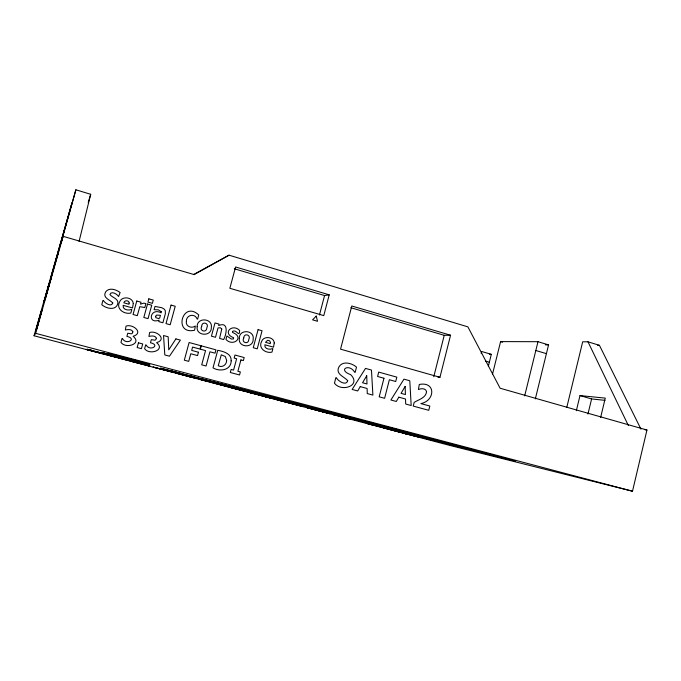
<?xml version="1.0" encoding="UTF-8"?>
<svg xmlns="http://www.w3.org/2000/svg" width="681" height="681" viewBox="0 0 681 681"><rect width="100%" height="100%" fill="white"/><g stroke="black" fill="none" stroke-linecap="round" stroke-linejoin="round"><path stroke-width="1.02" d="M40.026 316.418L41.456 311.549L40.937 313.064M44.256 301.096L46.265 294.567M47.789 289.246L49.492 283.339L48.7 286.165M51.977 274.154L50.385 279.167L71.99 202.853L34.05 335.767L449.383 445.323L632.504 491.222L646.95 430.034L500.109 388.23L467.881 326.854L229.029 255.188L193.395 274.622M587.967 414.039L591.602 398.947L604.975 400.343M600.633 417.479L605.273 398.121L579.999 395.584L576.339 410.728M566.839 407.187L582.681 341.802L587.992 341.819L599.425 345.318L640.966 429.158M45.04 298.278L44.827 299.027L49.083 284.122L44.154 301.521L44.299 301.045M524.676 395.865L537.99 341.692L548.554 344.884L535.334 398.896M79.064 241.474L90.701 194.298L75.88 189.778L51.356 276.392L58.123 253.187L55.944 260.176M481.203 353.482L481.697 351.507L491.316 354.333L488.328 366.318M492.448 374.405L500.595 341.607L537.99 341.692M40.145 315.822L40.562 314.443L39.89 316.988M48.164 287.595L48.496 286.42M433.763 376.738L444.233 335.316L450.558 335.231L439.952 377.291L437.883 377.104M40.205 315.482L40.366 315.031L39.83 316.844M37.234 326.761L37.557 325.143L37.114 326.871L37.489 325.867M48.104 288.037L47.917 288.693M37.583 324.939L37.293 325.876M48.657 285.952L48.487 286.531M50.3 280.776L49.619 283.211M329.212 294.83L323.773 315.618L229.855 288.284L235.592 266.995L329.212 294.83L324.565 295.545L234.349 268.774M46.512 293.332L45.721 296.014M319.466 314.988L324.565 295.545M48.462 286.99L48.572 286.565L48.096 288.463M38.519 321.568L38.638 321.27M40.298 315.49L40.443 315.014L40.119 316.197M46.963 292.455L45.806 296.397L46.308 294.916M47.415 290.217L47.593 289.655L47.057 291.315M36.672 328.148L36.399 329.17L36.527 328.625M48.989 284.615L49.151 283.943M39.796 317.176L39.123 319.695M45.755 296.703L45.159 298.636L46.606 293.724M39.123 319.551L38.851 320.547M36.365 329.8L36.187 330.447L37.336 326.318M39.617 317.814L38.298 322.377M36.314 329.536L35.94 330.898L36.587 328.821M46.053 295.809L45.457 297.725M50.896 278.563L51.143 277.644L49.628 282.938M37.268 326.165L36.902 327.501L37.191 326.505M38.468 321.951L37.659 324.863M38.902 320.479L41.941 310.119L40.256 316.095M41.107 312.834L41.396 311.651L36.093 330.455L36.834 327.246M48.794 285.645L48.913 285.194M47.032 292.089L46.41 294.345L46.555 293.869M48.01 288.676L47.236 291.468M48.572 286.761L49.211 284.249M49.083 284.896L49.33 284.028M37.71 324.258L37.046 326.514L37.276 325.697M36.578 328.131L36.187 329.561M44.563 299.912L43.942 302.143L44.92 298.993M45.304 297.571L45.857 295.971M46.802 292.328L47.032 291.528M47.772 288.787L47.959 288.114M46.18 295.009L46.061 295.46L46.742 293.205M48.155 288.14L47.721 289.425M49.628 283.041L50.139 281.193L49.781 282.436M75.88 189.778L61.086 242.853L63.095 236.324L194.179 274.588L229.029 255.188M38.672 320.87L37.804 323.994M39.558 318.095L39.651 317.414M40.732 313.788L41.515 311.081L41.149 312.332M46.334 293.962L47.593 289.655M37.446 325.978L37.889 324.411M38.434 322.156L38.706 321.066M39.745 317.635L40.068 316.478M47.244 290.83L47.542 289.689M48.547 286.258L47.883 288.608L48.351 286.803M48.785 285.33L49.645 282.368L49.245 283.747M50.164 281.313L51.364 277.022L45.023 298.985M88.224 202.461L90.701 194.298M48.002 288.965L48.76 286.301M34.05 335.767L35.642 333.341L63.095 236.324M36.646 327.97L37.889 323.926M39.932 316.708L39.336 318.665M44.469 300.338L45.823 295.775M38.349 322.556L36.238 329.902M47.364 290.642L48.811 285.68M36.995 327.638L37.949 324.241M40.46 315.337L40.903 313.796L40.681 314.426M46.742 293.392L48.164 288.361M45.295 297.503L45.014 298.482M36.433 328.71L36.851 327.51M37.506 325.16L37.225 326.037M40.128 316.103L40.392 315.048M48.189 287.484L49.083 284.735M36.655 328.855L36.978 327.433M47.364 291.162L46.785 293.153M48.087 287.646L48.223 287.161M48.964 285.092L49.126 284.53M39.175 319.389L39.336 318.836M41.09 312.673L41.252 312.136M45.193 298.355L44.818 299.64M41.158 312.128L40.92 312.928L41.26 311.889M48.436 286.599L48.691 285.722M50.173 280.606L44.359 300.866L44.75 299.717M36.451 328.88L36.246 329.468L40.971 312.681M41.592 311.166L36.246 330.157M545.379 344.858L548.554 344.884M597.62 345.301L599.425 345.318M489.435 354.282L491.316 354.333M120.137 357.389L125.125 358.742L118.596 357.304M272.664 398.513L270.749 397.993M644.958 429.745L646.95 430.034M112.391 354.648L113.48 354.929M107.326 353.762L108.807 354.129M137.332 361.398L137.758 361.483L110.56 354.324L111.361 354.46M112.995 354.75L139.775 361.875L138.558 361.509M114.663 355.039L144.193 362.743L115.429 355.176M110.101 354.265L135.579 361.092L132.591 360.402M468.809 449.145L469.337 449.383L468.341 449.205M123.814 358.019L131.305 359.891M121.141 358.461L118.86 358.01L127.006 360.053M127.466 360.155L127.943 360.249L120.631 358.368M133.944 360.743L106.457 353.609L131.722 360.3L131.237 360.189M441.109 442.097L442.624 442.471L440.343 441.841M126.692 359.04L122.784 358.044M129.841 359.747L130.326 359.857L128.36 359.33M124.632 358.674L123.584 358.444M104.244 353.354L103.189 353.047L109.794 354.92M252.106 393.065L248.403 392.188L260.38 395.201L229.131 387.106L245.151 391.294M112.978 355.499L104.15 353.201L109.547 354.588M263.879 396.163L262.798 395.908L269.301 397.653M110.969 354.409L112.237 354.741M104.321 353.626L103.24 353.354L105.717 354.026M269.616 397.789L270.102 397.9L265.156 396.58L267.48 397.202M271.762 398.3L269.123 397.636M444.829 443.28L434.231 440.607M123.159 358.291L124.155 358.589M110.577 355.473L119.575 357.661L117.702 357.15M334.243 414.806L332.932 414.491L349.898 418.943M339.53 416.108L338.27 415.793L343.335 417.13L339.249 416.134M122.759 358.334L119.873 357.712M131.91 360.836L134.506 361.517M345.029 417.657L351.583 419.266L341.802 416.704M107.3 354.12L106.849 354.009L109.82 354.724M385.948 428.434L383.675 427.872L391.447 429.89L389.14 429.319M406.974 433.908L405.433 433.525L406.566 433.823M340.177 415.495L336.635 414.627L349.336 417.921M343.428 416.227L347.25 417.172L301.181 404.863M432.835 439.9L425.872 438.121M456.125 446.081L462.586 447.638L461.395 447.221A95.987 0.553 14.7 0 0 455.7 445.612L440.965 441.603M416.815 436.504L418.619 436.955L398.07 431.609L403.373 433.005M139.562 362.411L141.92 363.024L106.449 353.66L107.998 354.077M363.441 421.641L364.139 421.811L363.305 421.59M432.733 439.9L429.651 439.126M460.228 447.187L473.346 450.303M230.561 386.416L231.225 386.578M232.272 386.868L235.107 387.583L233.634 387.2M318.844 410.72L323.773 412.073M446.932 443.68L453.027 445.195L437.968 441.211M451.792 444.982L466.936 448.779L457.155 445.944L458.117 446.2M139.639 361.747L141.963 362.326L138.005 361.228L139.588 361.637M93.246 350.834L90.403 350.119L93.237 350.885M102.925 353.175L101.282 352.707L107.921 354.563M123.235 358.359L125.091 358.989L112.688 355.38M123.738 358.657L122.359 358.129M229.259 386.084L226.543 385.386M231.506 386.672L225.139 385.02M233.089 387.055L220.057 383.641L282.326 399.628M233.881 387.327L250.719 391.694M363.033 421.539L358.036 420.228M418.585 436.206L417.121 435.763L440.139 441.85L427.404 438.36M446.361 443.595L490.729 454.806L489.605 454.516M115.115 356.027L105.478 353.448L112.501 355.439M103.12 353.286L99.886 352.469L100.609 352.707M106.611 354.094L104.712 353.618L112.118 355.525M123.193 358.308L127.304 359.415L124.836 358.793M118.264 357.499L120.775 358.129L115.395 356.631M123.312 358.546L121.865 358.172M232.408 386.834L269.455 396.521M113.523 356.24L118.102 357.363L116.042 356.801M233.328 387.183L220.755 383.871M241.397 389.234L255.281 392.826M324.939 410.873L323.398 410.473M347.787 417.547L347.191 417.393L360.479 420.849M497.556 456.534L515.185 461.097L487.06 453.614M499.837 457.121L504.647 458.33L496.696 456.193M420.517 436.972L423.267 437.679M433.499 440.326L429.243 439.228M439.849 441.918L450.941 444.821M426.425 438.496L433.542 440.386L432.903 440.215M447.843 444.055L459.615 447.077M126.623 358.632L130.573 359.645L126.853 358.632M131.986 360.189L133.723 360.666M110.084 355.116L101.001 352.698L103.359 353.328M103.997 353.396L108.858 354.665M181.495 373.554L170.08 370.677L177.826 372.865M119.235 357.636L121.439 358.249L119.55 357.729M322.964 410.447L319.576 409.604M370.021 422.535L352.903 418.125L378.295 425.208M222.619 384.459L204.887 379.947M377.512 425.089L376.278 424.765M416.874 435.644L408.566 433.516L421.488 436.998M478.3 451.588L486.166 453.657M420.305 436.581L413.401 434.793L417.725 435.976M433.125 440.003L433.601 440.13M485.519 453.427L494.764 455.887M423.369 437.653L428.783 439.117M440.215 441.901L446.779 443.578L442.335 442.344M494.9 455.853L498.654 456.891M427.668 438.845L425.523 438.3L426.204 438.487M428.136 438.896L440.905 442.216M445.978 443.433L435.678 440.76M431.745 439.926L432.214 440.045M432.648 440.198L436.044 440.982M438.956 441.731L445.272 443.365M405.144 433.508L407.366 434.069L404.216 433.269M128.522 358.998L132.42 359.994L127.041 358.546M132.157 359.755L136.634 360.811L130.471 359.253M137.187 361.356L130.692 359.849M121.397 357.508L114.544 355.542L120.103 357.04M104.167 353.337L102.942 353.039L126.087 359.151L122.818 358.3M124.3 358.657L130.505 360.045L122.231 357.542M122.861 358.189L128.93 359.747L120.656 357.508M101.878 352.894L101.452 352.784L134.506 361.517M108.228 354.699L101.35 353.005L105.112 354.026M113.327 355.754L117.26 356.759L114.51 356.01M123.116 358.351L123.729 358.504M194.545 376.959L160.444 368.14L202.742 379.436M218.644 383.326L213.23 381.854L226.186 385.301M105.24 353.831L106.279 354.086L104.627 353.686M103.469 353.533L98.158 352.171L100.626 352.843M190.893 376.338L178.269 373.06M201.057 378.951L251.11 392.103M390.988 428.562L428.426 438.172M353.728 419.062L368.319 422.91L353.192 419.181L360.743 421.284M470.213 449.477L430.239 438.717M427.557 438.47L418.423 436.061M477.338 451.333L464.238 447.817M432.852 439.986L436.623 440.965M185.521 375.512L182.099 374.661L196.409 378.406L175.8 372.992L190.127 376.746L187.045 375.912M390.664 429.149L395.729 430.469M263.751 396.172L259.052 394.971L265.709 396.759M392.35 429.609L420.007 436.836M425.097 438.155L406.021 433.21M429.464 439.339L430.656 439.645M132.386 359.721L135.23 360.538L131.578 359.551M142.678 362.377L142.184 362.249L143.555 362.641L140.601 362.062L149.829 364.497L143.291 362.752M131.152 359.491L139.077 361.756L138.158 361.483M129.901 359.168L132.046 359.951M127.543 359.032L130.173 359.457M386.936 426.885L396.81 429.566L371.077 423.386L375.333 424.518M114.085 355.686L108.986 354.375L109.93 354.639M118.996 356.657L107.93 353.797L114.476 355.576M125.874 358.461L128.122 359.057M327.987 411.605L188.884 375.435M334.439 413.265L392.409 428.366M422.024 436.359L393.959 428.715M257.341 393.303L284.896 400.564M326.054 411.162L335.222 413.588L311.915 407.502L316.248 408.711M107.658 354.188L111.727 355.431M110.892 354.937L115.31 356.112M114.544 355.805L115.634 356.095M118.528 357.065L124.538 358.521M222.244 384.263L223.708 384.646M414.865 434.521L409.826 433.21L412.524 433.933M119.115 357.082L122.469 358.18M200.869 378.61L222.364 384.305M396.648 430.06L326.591 411.196M411.001 433.916L411.63 434.078L409.383 433.482L421.037 436.538L401.262 431.277M102.218 353.013L102.644 353.124M116.681 356.801L123.295 358.649L120.92 357.993M117.447 356.75L120.75 357.678M224.177 384.859L235.932 387.991M377.853 425.174L394.461 429.549M115.957 356.75L121.908 358.334L99.809 352.503L106.534 354.401M119.958 357.516L122.112 358.138L121.499 358.002M192.834 376.84L199.014 378.466M431.286 439.415L402.062 431.814L427.719 438.624M435.951 440.718L437.917 441.237L431.371 439.475M104.491 353.797L106.755 354.392M114.442 356.35L116.238 356.682M420.16 436.495L424.169 437.56M434.921 440.471L430.92 439.509M377.861 425.812L392.562 429.668M428.945 439.185L432.299 440.062M140.976 363.765L129.892 360.921L144.559 364.675M389.634 428.928L393.201 429.856M429.396 439.356L418.108 436.291A179.205 1.158 14.7 0 1 401.169 431.882M398.572 431.745L400.828 432.333M402.684 432.895L413.69 435.729L410.507 434.87M35.642 333.341L632.504 491.222M457.147 445.68L473.159 449.877M485.842 453.291L475.585 450.575M418.849 435.568L460.015 446.395M281.985 399.756L373.724 424.697M119.294 356.861L122.163 357.619M396.129 429.983L411.137 433.95M432.605 439.73L437.534 441.067M242.989 389.694L291.221 402.692L277.473 399.075A88.479 0.562 14.7 0 1 263.317 395.338M110.935 355.048L112.68 355.508M114.604 356.01L121.78 357.712M124.368 358.708L125.721 358.964L125.1 358.913M253.664 392.818L305.837 406.548L258.491 393.788M423.216 437.483L429.294 439.083M360.624 421.241L359.926 421.062M365.356 422.526L378.389 425.931M92.199 350.553L87.091 349.242L97.383 351.992M375.878 425.31L380.951 426.646M94.582 351.26L119.805 357.917L119.166 357.738M107.964 354.988L115.923 357.082L86.189 349.396L102.559 353.677M118.034 357.44L118.886 357.661M168.054 370.873L153.08 367.042L173.425 372.328L169.475 371.256M212.131 382.509L230.093 387.251L198.997 379.045L207.688 381.445M266.85 396.946L273.132 398.598M289.042 402.803L277.337 399.824L302.704 406.404L291.017 403.433M384.459 427.94L390.451 429.524L367.689 423.659L373.767 425.259M398.096 431.677L393.533 430.469L401.16 432.461M268.774 397.474L278.784 400.122L274.988 399.092M496.245 456.006L464.212 447.553M129.126 358.793L130.071 359.049M415.606 434.75L421.616 436.351M129.075 358.887L131.586 359.449M437.619 441.05L442.275 442.292M117.907 356.495L115.37 355.814M258.916 394.18L247.816 391.269M360.062 421.071L365.578 422.535M109.675 354.792L105.93 353.95M110.799 355.005L106.806 354.333M111.59 355.107L110.033 354.69M114.033 356.154L117.021 356.827M110.756 355.456L120.452 357.687M113.438 356.154L117.098 356.989M115.966 356.665L118.06 357.108M92.744 350.698L93.85 351.064M114.263 356.376L115.813 356.784M146.006 365.059L150.135 366.182L142.576 364.182M473.04 449.894L473.721 450.073M423.684 436.964L441.194 441.586M319.117 409.485L316.597 408.804M123.159 358.087L126.615 359.015M247.875 391.243L237.448 388.4M109.215 354.58L107.649 354.163L108.092 354.256M116.119 356.418L117.719 356.853M117.83 356.98L119.728 357.491M105.478 353.873L106.9 354.341M108.977 354.605L108.466 354.469M111.837 354.869L109.675 354.29M119.209 357.253L119.762 357.397M458.628 446.344L460.407 446.83A77.319 0.443 14.7 0 1 462.203 447.323L463.863 447.775M128.283 359.432L129.322 359.713M439.952 377.291L340.551 349.174L351.788 305.99L450.558 335.231M579.999 395.584L591.602 398.947M485.51 361.066L489.358 362.19M350.868 307.727L444.233 335.316M535.828 350.494L546.409 353.652M500.595 341.607L502.578 342.194M587.992 341.819L628.384 425.582M418.594 436.444A183.512 1.183 14.7 0 1 402.377 432.222M121.354 357.27A158.06 1.183 14.8 0 1 117.66 356.299M186.356 321.415C185.419 326.412 191.727 328.846 195.319 326.003L194.596 330.251C172.872 335.086 182.525 299.751 198.741 314.962L197.609 319.151L197.158 319.023C194.775 312.826 186.041 314.92 186.356 321.415M197.158 326.761C195.762 336.073 211.748 337.104 211.348 327.382C212.753 318.061 196.749 317.023 197.158 326.761M239.312 338.474C237.916 347.676 253.63 348.638 253.179 339.044C254.592 329.842 238.852 328.872 239.312 338.474M274.247 342.96L273.524 347.174L264.866 344.765C263.964 348.8 269.574 350.102 272.443 348.655L272.86 348.766L271.974 352.12C265.837 353.72 257.92 348.127 261.589 341.479C263.564 335.52 273.941 336.652 274.247 342.96M133.28 303.581L132.506 307.948L123.142 305.343C122.239 309.651 128.275 310.894 131.331 309.472L131.782 309.6L130.829 313.064C124.419 314.631 115.659 309.012 119.609 301.887C121.882 295.707 132.821 296.967 133.28 303.581M347.71 380.696C346.357 386.314 337.997 381.105 336.397 377.768L335.886 377.632L334.456 383.156C341.164 392.562 361.892 385.676 350.655 374.644C337.214 369.757 349.362 363.084 354.665 372.235L355.15 372.371L356.512 367.102C351.89 363.16 342.943 360.513 339.044 366.71C334.941 374.15 344.254 376.508 347.71 380.696M112.791 303.011C111.514 307.412 104.823 303.147 103.384 300.534L102.967 300.423L101.767 304.705C105.87 308.34 115.242 310.996 117.66 304.203C119.379 298.823 112.28 297.759 109.93 294.558C111.046 290.498 117.209 294.073 118.571 296.533L120.111 292.558C116.221 289.476 109.045 287.118 105.589 291.962C102.261 297.955 110.024 299.666 112.791 303.011M221.776 329.034L219.571 338.414L223.649 339.547C226.509 334.473 229.02 321.109 218.669 325.552L219.061 324.096L214.992 322.956L211.425 336.167L215.502 337.291L218.022 327.936L220.338 327.74L221.776 329.034M161.227 311.736L161.159 312.8C149.99 307.063 147.028 324.548 159.116 320.172L158.724 321.594L162.895 322.743L165.381 313.652L165.279 310.545L163.985 308.944L161.618 307.659L155.004 306.45L154.119 309.685L158.426 309.855L161.227 311.736M232.527 331.698L232.638 332.481C244.973 337.265 233.115 347.233 225.964 339.444L226.901 335.971L231.276 339.019L233.438 338.959L233.626 337.725C221.751 333.315 232.34 322.99 239.678 330.489C239.423 338.202 236.418 328.957 232.8 331.281L232.527 331.698M426.553 391.635C426.102 397.806 418.551 399.628 414.184 402.377L413.239 406.089L428.749 410.32L429.83 406.038L420.909 403.595C435.329 400.726 435.959 381.173 419.275 384.467L418.432 389.541C421.071 388.306 425.787 388.042 426.553 391.635M155.685 316.248L155.838 317.678L158.443 318.512L159.677 318.095L160.444 315.312L156.732 315.065L155.685 316.248M270.425 342.466L270.28 343.65L265.505 342.313L267.65 340.279L269.659 340.832L270.425 342.466M129.152 303.019L128.998 304.245L123.84 302.807C124.359 300.449 127.747 300.015 128.939 302.041L129.152 303.019M156.383 338.236L155.736 339.768L154.808 340.194L151.335 339.64L150.475 342.773C160.861 344.969 149.914 351.907 146.109 344.969L145.674 344.85L144.61 348.723C149.437 355.567 165.909 350.06 156.621 342.654C167.543 339.368 156.417 330.047 149.616 332.532L148.943 336.457C151.335 335.776 155.362 335.401 156.383 338.236M132.88 331.843L132.225 333.384L131.288 333.818L127.764 333.247L126.896 336.405C137.417 338.636 126.317 345.59 122.478 338.61L122.035 338.491L120.963 342.39C125.806 349.268 142.533 343.794 133.118 336.286C144.202 332.983 132.872 323.603 126.028 326.097L125.347 330.038C127.764 329.366 131.842 328.983 132.88 331.843M231.174 360.836C231.208 370.243 219.733 372.022 213.017 367.868L217.733 350.323C223.359 351.345 231.651 353.55 231.174 360.836M243.721 338.082C241.04 342.739 248.744 344.926 248.778 339.487C251.476 334.763 243.789 332.541 243.721 338.082M201.67 326.378C198.954 331.094 206.786 333.315 206.845 327.816C209.586 323.024 201.763 320.777 201.67 326.378M226.637 360.394C226.756 364.752 222.236 368.063 218.252 365.748L221.282 354.801L225.283 356.521L226.637 360.394M383.965 378.244L379.198 396.819L384.62 398.3L389.37 379.743L395.712 381.505L396.827 377.146L378.704 372.09L377.58 376.465L383.965 378.244M240.921 359.917L237.89 371.264L240.35 371.92L239.533 374.967L230.306 372.498L231.123 369.442L233.583 370.106L236.622 358.751L234.162 358.078L234.979 355.031L244.19 357.551L243.372 360.589L240.921 359.917M258.082 329.63L253.255 347.727L257.239 348.834L262.057 330.745L258.082 329.63M198.452 352.23L197.541 355.593L190.774 353.762L188.714 361.356L184.321 360.181L189.114 342.509L200.844 345.71L199.933 349.072L192.587 347.072L191.684 350.4L198.452 352.23M201.304 345.837L200.393 349.191L205.551 350.596L201.704 364.837L206.079 366.003L209.918 351.788L215.043 353.175L215.945 349.838L201.304 345.837M171.05 305.097L165.994 323.603L170.173 324.76L175.221 306.271L171.05 305.097M136.77 301.028L133.05 314.494L137.307 315.669L139.792 306.663L144.815 307.548L145.904 303.59L143.785 303.156L140.482 304.143L141.018 302.219L136.77 301.028M148.824 298.831L147.93 302.092L152.382 303.351L153.285 300.091L148.824 298.831M147.522 304.041L143.819 317.474L148.049 318.64L151.744 305.224L147.522 304.041M138.439 342.815L137.136 347.54L141.427 348.689L142.721 343.965L138.439 342.815M398.828 397.168L396.299 401.475L390.894 400.002L403.961 379.147L409.792 380.773L411.179 405.527L405.68 404.029L405.535 399.006L398.828 397.168M405.152 386.425L401.058 393.354L405.416 394.546L405.152 386.425M360.258 386.612L357.678 390.954L352.154 389.455L365.51 368.395L371.468 370.064L372.89 395.099L367.263 393.567L367.119 388.485L360.258 386.612M366.727 375.767L362.539 382.756L366.991 383.982L366.727 375.767M175.894 338.9L168.76 349.864L168.181 336.789L163.542 335.529L164.811 354.954L169.467 356.197L180.388 340.125L175.894 338.9M316.231 316.095L312.57 319.849L317.542 321.287L316.231 316.095M344.952 416.985L352.596 418.832L340.755 415.844L344.952 417.019M316.222 410.047L307.233 407.706L329.927 413.69L316.222 410.047"/></g></svg>
